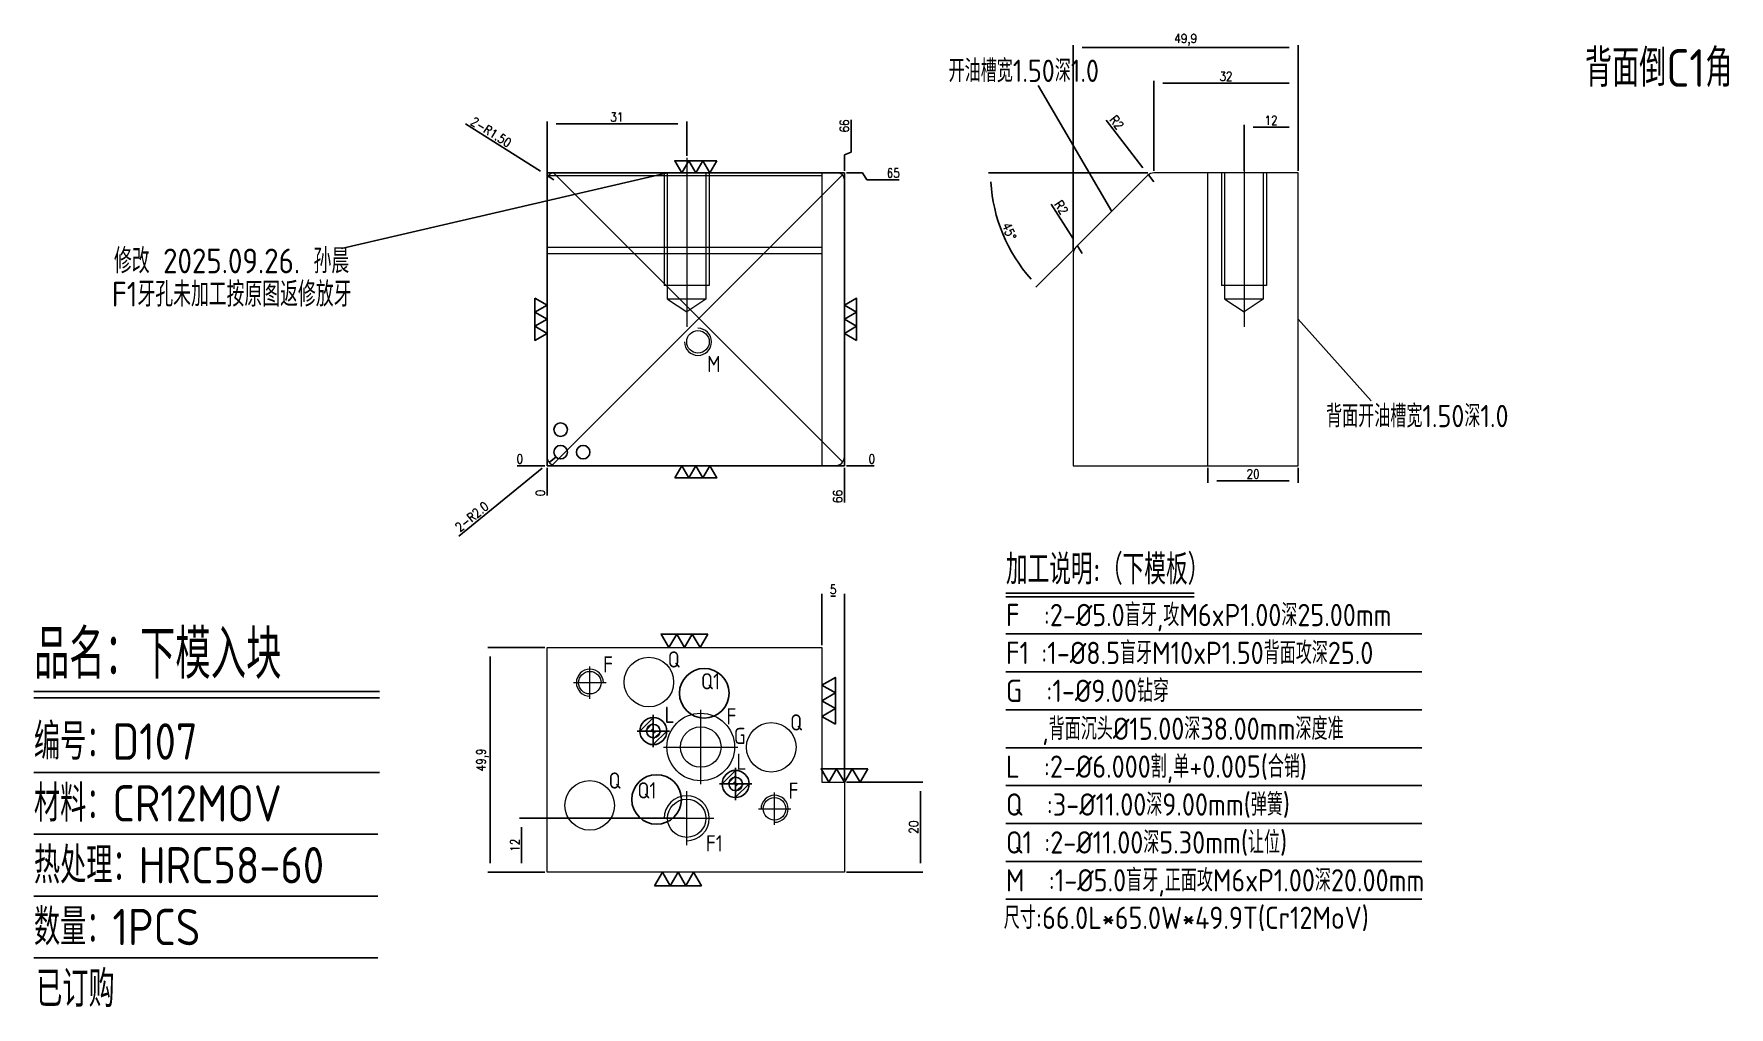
# Model space of a CAD drawing. Header units: millimetres. Extents: x 95847 to 96223, y -5202 to -4985.
import ezdxf
from ezdxf.enums import TextEntityAlignment as Align

# ---------------------------------------------------------------- set-up
doc = ezdxf.new("R2010")
doc.units = ezdxf.units.MM
for name, pattern in [('$TD_AUDIT_GENERATED_(575F8F)', [0]), ('CENTER', [0]), ('DASHED', [0]), ('HIDDEN', [0])]:
    doc.linetypes.add(name, pattern=pattern)
for name, color, linetype in [('DIE_P', 2, 'Continuous'), ('DIE_P_O', 1, '$TD_AUDIT_GENERATED_(575F8F)'), ('DIM', 4, 'Continuous'), ('PRESS', 3, 'Continuous'), ('TEXT', 4, 'Continuous')]:
    doc.layers.add(name, color=color, linetype=linetype)
doc.styles.add('gbenor', font='gbenor.shx', dxfattribs={"bigfont": 'gbcbig.shx'})
doc.styles.get("Standard").update_dxf_attribs({"font": 'txt.shx', "width": 0.85, "bigfont": 'ctxt.shx'})
doc.dimstyles.new('T-2-WX', dxfattribs={"dimtxt": 2, "dimasz": 2, "dimexe": 0.5, "dimexo": 0.5, "dimgap": 0.5, "dimtad": 1, "dimtxsty": 'Standard', "dimblk": 'OPEN30', "dimcen": 0, "dimazin": 3, "dimtfac": 1, "dimtmove": 0, "dimatfit": 3, "dimldrblk": 'OPEN30', "dimlwd": -1, "dimlwe": -1})

# ---------------------------------------------------------------- blocks, each defined once
blk = doc.blocks.new('*D7580')
at = {"layer": 'Defpoints', "color": 0}
for p in [(95960.67, -5081.35), (96026.67, -5081.35), (96031.67, -5081.35)]:
    blk.add_point(p, dxfattribs=at)
at = {"layer": 'DIM', "color": 0}
blk.add_line((96027.17, -5081.35), (96033.3, -5081.35), dxfattribs=at)
at = {"layer": 'DIM', "color": 0, "insert": (96032.74, -5079.85), "char_height": 2, "attachment_point": 5}
blk.add_mtext('0', dxfattribs=at)
blk = doc.blocks.new('_Open30')
blk = doc.blocks.new('*D7581')
at = {"layer": 'Defpoints', "color": 0}
for p in [(96026.67, -5016.35), (96035.69, -5017.85), (95960.67, -5081.35)]:
    blk.add_point(p, dxfattribs=at)
at = {"layer": 'DIM', "color": 0}
for p, q in [((96027.17, -5016.35), (96030.67, -5016.35)), ((96030.67, -5016.35), (96031.69, -5017.85)), ((96031.69, -5017.85), (96038.86, -5017.85))]:
    blk.add_line(p, q, dxfattribs=at)
at = {"layer": 'DIM', "color": 0, "insert": (96037.52, -5016.35), "char_height": 2, "attachment_point": 5}
blk.add_mtext('65', dxfattribs=at)
blk = doc.blocks.new('*D7582')
at = {"layer": 'Defpoints', "color": 0}
for p in [(95955.67, -5081.35), (95960.67, -5081.35), (95960.67, -5081.35)]:
    blk.add_point(p, dxfattribs=at)
at = {"layer": 'DIM', "color": 0}
blk.add_line((95960.17, -5081.35), (95954.04, -5081.35), dxfattribs=at)
at = {"layer": 'DIM', "color": 0, "insert": (95954.6, -5079.85), "char_height": 2, "attachment_point": 5}
blk.add_mtext('0', dxfattribs=at)
blk = doc.blocks.new('*D7583')
at = {"layer": 'Defpoints', "color": 0}
for p in [(95960.67, -5081.35), (96026.67, -5081.35), (96026.67, -5086.35)]:
    blk.add_point(p, dxfattribs=at)
at = {"layer": 'DIM', "color": 0}
for p, q in [((96026.67, -5081.85), (96026.67, -5085.35)), ((96026.67, -5085.35), (96026.67, -5082.35)), ((96026.67, -5082.35), (96026.67, -5089.52))]:
    blk.add_line(p, q, dxfattribs=at)
at = {"layer": 'DIM', "color": 0, "insert": (96025.17, -5088.18), "char_height": 2, "attachment_point": 5, "rotation": 90}
blk.add_mtext('66', dxfattribs=at)
blk = doc.blocks.new('*D7584')
at = {"layer": 'Defpoints', "color": 0}
for p in [(95960.67, -5081.35), (95960.67, -5081.35), (95960.67, -5086.35)]:
    blk.add_point(p, dxfattribs=at)
at = {"layer": 'DIM', "color": 0}
blk.add_line((95960.67, -5081.85), (95960.67, -5087.98), dxfattribs=at)
at = {"layer": 'DIM', "color": 0, "insert": (95959.17, -5087.42), "char_height": 2, "attachment_point": 5, "rotation": 90}
blk.add_mtext('0', dxfattribs=at)
blk = doc.blocks.new('*D7585')
at = {"layer": 'Defpoints', "color": 0}
for p in [(96028.17, -5007.76), (96026.67, -5016.35), (95960.67, -5081.35)]:
    blk.add_point(p, dxfattribs=at)
at = {"layer": 'DIM', "color": 0}
for p, q in [((96028.17, -5011.76), (96028.17, -5004.59)), ((96026.67, -5012.35), (96028.17, -5011.76)), ((96026.67, -5015.85), (96026.67, -5012.35))]:
    blk.add_line(p, q, dxfattribs=at)
at = {"layer": 'DIM', "color": 0, "insert": (96026.67, -5005.92), "char_height": 2, "attachment_point": 5, "rotation": 90}
blk.add_mtext('66', dxfattribs=at)
blk = doc.blocks.new('*D7586')
at = {"layer": 'Defpoints', "color": 0}
for p in [(95991.67, -5005.43), (95991.67, -5013.02), (95960.67, -5017.85)]:
    blk.add_point(p, dxfattribs=at)
at = {"layer": 'DIM', "color": 0}
for p, q in [((95960.67, -5017.35), (95960.67, -5004.93)), ((95991.67, -5012.52), (95991.67, -5004.93)), ((95962.67, -5005.43), (95989.67, -5005.43))]:
    blk.add_line(p, q, dxfattribs=at)
at = {"layer": 'DIM', "color": 0, "insert": (95976.17, -5003.93), "char_height": 2, "attachment_point": 5}
blk.add_mtext('31', dxfattribs=at)
blk = doc.blocks.new('*D7587')
at = {"layer": 'Defpoints', "color": 0}
for p in [(96127.39, -5006.16), (96115.39, -5016.35), (96127.39, -5016.35)]:
    blk.add_point(p, dxfattribs=at)
at = {"layer": 'DIM', "color": 0}
for p, q in [((96115.39, -5015.85), (96115.39, -5005.66)), ((96117.39, -5006.16), (96125.39, -5006.16)), ((96127.39, -5015.85), (96127.39, -5005.66))]:
    blk.add_line(p, q, dxfattribs=at)
at = {"layer": 'DIM', "color": 0, "insert": (96121.39, -5004.66), "char_height": 2, "attachment_point": 5}
blk.add_mtext('12', dxfattribs=at)
blk = doc.blocks.new('*D7588')
at = {"layer": 'Defpoints', "color": 0}
for p in [(96127.39, -4996.4), (96095.39, -5016.35), (96127.39, -5016.35)]:
    blk.add_point(p, dxfattribs=at)
at = {"layer": 'DIM', "color": 0}
for p, q in [((96095.39, -5015.85), (96095.39, -4995.9)), ((96097.39, -4996.4), (96125.39, -4996.4)), ((96127.39, -5015.85), (96127.39, -4995.9))]:
    blk.add_line(p, q, dxfattribs=at)
at = {"layer": 'DIM', "color": 0, "insert": (96111.39, -4994.9), "char_height": 2, "attachment_point": 5}
blk.add_mtext('32', dxfattribs=at)
blk = doc.blocks.new('*D7589')
at = {"layer": 'Defpoints', "color": 0}
for p in [(96095.39, -5016.35), (96127.39, -5016.35), (96093.97, -5016.93), (96060.35, -5025.52), (96078.07, -5032.83)]:
    blk.add_point(p, dxfattribs=at)
at = {"layer": 'DIM', "color": 0}
for p, q in [((96094.06, -5016.35), (96058.64, -5016.35)), ((96077.72, -5033.19), (96069.16, -5041.75))]:
    blk.add_line(p, q, dxfattribs=at)
blk.add_arc((96094.56, -5016.35), 35.42, 183.2358, 221.7642, dxfattribs=at)
at = {"layer": 'DIM', "color": 0, "insert": (96063.26, -5029.31), "char_height": 2, "attachment_point": 5, "rotation": 292.5}
blk.add_mtext('45%%d', dxfattribs=at)
blk = doc.blocks.new('*D7590')
at = {"layer": 'Defpoints', "color": 0}
for p in [(96078.42, -5032.56), (96079.49, -5034.25)]:
    blk.add_point(p, dxfattribs=at)
at = {"layer": 'DIM', "color": 0}
for p, q in [((96077.35, -5030.87), (96072.55, -5023.26)), ((96079.49, -5034.25), (96078.42, -5032.56))]:
    blk.add_line(p, q, dxfattribs=at)
at = {"layer": 'DIM', "color": 0, "insert": (96074.82, -5024.05), "char_height": 2, "attachment_point": 5, "rotation": 302.265}
blk.add_mtext('R2', dxfattribs=at)
blk = doc.blocks.new('*D7591')
at = {"layer": 'Defpoints', "color": 0}
for p in [(96094.17, -5016.76), (96095.39, -5018.35)]:
    blk.add_point(p, dxfattribs=at)
at = {"layer": 'DIM', "color": 0}
for p, q in [((96092.94, -5015.18), (96084.79, -5004.6)), ((96095.39, -5018.35), (96094.17, -5016.76))]:
    blk.add_line(p, q, dxfattribs=at)
at = {"layer": 'DIM', "color": 0, "insert": (96087.12, -5005.17), "char_height": 2, "attachment_point": 5, "rotation": 307.6302}
blk.add_mtext('R2', dxfattribs=at)
blk = doc.blocks.new('*D7592')
at = {"layer": 'Defpoints', "color": 0}
for p in [(96107.39, -5081.35), (96127.39, -5081.35), (96127.39, -5084.69)]:
    blk.add_point(p, dxfattribs=at)
at = {"layer": 'DIM', "color": 0}
for p, q in [((96107.39, -5081.85), (96107.39, -5085.19)), ((96127.39, -5081.85), (96127.39, -5085.19)), ((96109.39, -5084.69), (96125.39, -5084.69))]:
    blk.add_line(p, q, dxfattribs=at)
at = {"layer": 'DIM', "color": 0, "insert": (96117.39, -5083.19), "char_height": 2, "attachment_point": 5}
blk.add_mtext('20', dxfattribs=at)
blk = doc.blocks.new('HENXIAO0')
at = {"color": 230}
for p, q in [((-0.6, 0), (0.6, 0)), ((-0.5, -0.003), (0, 0.497)), ((-0.3, 0), (0, 0.3)), ((-0.1, 0), (0, 0.1)), ((0, 0.6), (0, -0.6)), ((0.5, 0.003), (0, -0.497)), ((0.1, 0), (0, -0.1)), ((0.3, 0), (0, -0.3))]:
    blk.add_line(p, q, dxfattribs=at)
for start, end in [(90, 180), (270, 0)]:
    blk.add_arc((0, 0), 0.5, start, end, dxfattribs=at)
blk = doc.blocks.new('*D7593')
at = {"layer": 'Defpoints', "color": 0}
for p in [(95960.67, -5121.73), (95948.02, -5171.63), (95960.67, -5171.63)]:
    blk.add_point(p, dxfattribs=at)
at = {"layer": 'DIM', "color": 0}
for p, q in [((95960.17, -5121.73), (95947.52, -5121.73)), ((95948.02, -5123.73), (95948.02, -5169.63)), ((95960.17, -5171.63), (95947.52, -5171.63))]:
    blk.add_line(p, q, dxfattribs=at)
at = {"layer": 'DIM', "color": 0, "insert": (95946.33, -5146.68), "char_height": 2, "attachment_point": 5, "rotation": 90}
blk.add_mtext('49,9', dxfattribs=at)
blk = doc.blocks.new('*D7594')
at = {"layer": 'Defpoints', "color": 0}
for p in [(96026.67, -5151.63), (96026.67, -5171.63), (96043.55, -5171.63)]:
    blk.add_point(p, dxfattribs=at)
at = {"layer": 'DIM', "color": 0}
for p, q in [((96027.17, -5151.63), (96044.05, -5151.63)), ((96043.55, -5153.63), (96043.55, -5169.63)), ((96027.17, -5171.63), (96044.05, -5171.63))]:
    blk.add_line(p, q, dxfattribs=at)
at = {"layer": 'DIM', "color": 0, "insert": (96042.05, -5161.63), "char_height": 2, "attachment_point": 5, "rotation": 90}
blk.add_mtext('20', dxfattribs=at)
blk = doc.blocks.new('*D7595')
at = {"layer": 'Defpoints', "color": 0}
for p in [(96021.67, -5110.34), (96021.67, -5121.73), (96026.67, -5151.63)]:
    blk.add_point(p, dxfattribs=at)
at = {"layer": 'DIM', "color": 0}
for p, q in [((96021.67, -5121.23), (96021.67, -5109.84)), ((96024.67, -5110.34), (96023.67, -5110.34)), ((96026.67, -5151.13), (96026.67, -5109.84))]:
    blk.add_line(p, q, dxfattribs=at)
at = {"layer": 'DIM', "color": 0, "insert": (96024.17, -5108.84), "char_height": 2, "attachment_point": 5}
blk.add_mtext('5', dxfattribs=at)
blk = doc.blocks.new('*D7596')
at = {"layer": 'Defpoints', "color": 0}
for p in [(95991.67, -5159.63), (95955.02, -5171.63), (95960.67, -5171.63)]:
    blk.add_point(p, dxfattribs=at)
at = {"layer": 'DIM', "color": 0}
for p, q in [((95991.17, -5159.63), (95954.52, -5159.63)), ((95955.02, -5161.63), (95955.02, -5169.63)), ((95960.17, -5171.63), (95954.52, -5171.63))]:
    blk.add_line(p, q, dxfattribs=at)
at = {"layer": 'DIM', "color": 0, "insert": (95953.52, -5165.63), "char_height": 2, "attachment_point": 5, "rotation": 90}
blk.add_mtext('12', dxfattribs=at)
blk = doc.blocks.new('*D7597')
at = {"layer": 'Defpoints', "color": 0}
for p in [(95960.9, -5017.05), (95962.17, -5017.85)]:
    blk.add_point(p, dxfattribs=at)
at = {"layer": 'DIM', "color": 0}
for p, q in [((95959.21, -5015.98), (95942.54, -5005.45)), ((95962.17, -5017.85), (95960.9, -5017.05))]:
    blk.add_line(p, q, dxfattribs=at)
at = {"layer": 'DIM', "color": 0, "insert": (95948.25, -5007.28), "char_height": 2, "attachment_point": 5, "rotation": 327.7212}
blk.add_mtext('2-R1.50', dxfattribs=at)
blk = doc.blocks.new('*D7598')
at = {"layer": 'Defpoints', "color": 0}
for p in [(95962.67, -5079.35), (95961.12, -5080.61)]:
    blk.add_point(p, dxfattribs=at)
at = {"layer": 'DIM', "color": 0}
for p, q in [((95962.67, -5079.35), (95961.12, -5080.61)), ((95959.57, -5081.88), (95941.05, -5096.99))]:
    blk.add_line(p, q, dxfattribs=at)
at = {"layer": 'DIM', "color": 0, "insert": (95943.97, -5092.67), "char_height": 2, "attachment_point": 5, "rotation": 39.2157}
blk.add_mtext('2-R2.0', dxfattribs=at)
blk = doc.blocks.new('*D7599')
at = {"layer": 'Defpoints', "color": 0}
for p in [(96127.39, -4988.48), (96127.39, -5016.35), (96077.49, -5034.25)]:
    blk.add_point(p, dxfattribs=at)
at = {"layer": 'DIM', "color": 0}
for p, q in [((96077.49, -5033.75), (96077.49, -4987.98)), ((96079.49, -4988.48), (96125.39, -4988.48)), ((96127.39, -5015.85), (96127.39, -4987.98))]:
    blk.add_line(p, q, dxfattribs=at)
at = {"layer": 'DIM', "color": 0, "insert": (96102.44, -4986.79), "char_height": 2, "attachment_point": 5}
blk.add_mtext('49,9', dxfattribs=at)

msp = doc.modelspace()

# ---------------------------------------------------------------- linework, layer by layer
at = {"layer": 'DIE_P', "color": 6}
msp.add_line((95987.421, -5016.349), (95915.037, -5033.144), dxfattribs=at)
at = {"layer": 'DIE_P', "linetype": 'HIDDEN'}
for p, q in [((96026.288, -5080.526), (95962.111, -5016.35)), ((95961.848, -5081.172), (96026.085, -5016.935))]:
    msp.add_line(p, q, dxfattribs=at)
at = {"layer": 'DIE_P', "color": 4, "linetype": 'DASHED', "lineweight": 15}
for p, q in [((95986.671, -5016.349), (95986.671, -5041.349)), ((95987.421, -5044.349), (95987.421, -5016.349)), ((95995.921, -5016.349), (95995.921, -5044.349)), ((95996.671, -5016.349), (95996.671, -5041.349)), ((96110.387, -5016.347), (96110.387, -5041.347)), ((96111.137, -5044.347), (96111.137, -5016.347)), ((96119.637, -5016.347), (96119.637, -5044.347)), ((96120.387, -5016.347), (96120.387, -5041.347)), ((95996.671, -5041.349), (95986.671, -5041.349)), ((96120.387, -5041.347), (96110.387, -5041.347)), ((95995.921, -5044.349), (95987.421, -5044.349)), ((95995.921, -5044.349), (95991.671, -5047.216)), ((96119.637, -5044.347), (96111.137, -5044.347)), ((96119.637, -5044.347), (96115.387, -5047.214))]:
    msp.add_line(p, q, dxfattribs=at)
at = {"layer": 'DIE_P', "color": 4, "linetype": 'CENTER', "lineweight": 15}
for p, q in [((95991.671, -5013.016), (95991.671, -5050.549)), ((96115.387, -5013.014), (96115.387, -5050.547)), ((95994.784, -5152.066), (95994.784, -5135.566)), ((95986.534, -5143.816), (96003.034, -5143.816)), ((95991.671, -5165.633), (95991.671, -5153.633)), ((95985.671, -5159.633), (95997.671, -5159.633))]:
    msp.add_line(p, q, dxfattribs=at)
at = {"layer": 'DIE_P', "lineweight": 15}
for p, q in [((96021.671, -5016.349), (96021.671, -5081.349)), ((96107.387, -5081.349), (96107.387, -5016.349))]:
    msp.add_line(p, q, dxfattribs=at)
at = {"layer": 'DIE_P', "linetype": 'Continuous', "lineweight": 15}
for p, q in [((95960.982, -5016.935, 0), (96021.671, -5016.935, 0)), ((95960.671, -5032.834, 0), (96021.671, -5032.834, 0)), ((95960.671, -5034.248, 0), (96021.671, -5034.248, 0))]:
    msp.add_line(p, q, dxfattribs=at)
at = {"layer": 'DIE_P', "color": 4, "linetype": 'Continuous', "lineweight": 15}
for p, q in [((95987.421, -5044.349), (95991.671, -5047.216)), ((96111.137, -5044.347), (96115.387, -5047.214)), ((95970.171, -5133.133), (95970.171, -5125.933)), ((95973.771, -5129.533), (95966.571, -5129.533)), ((96011.171, -5161.133), (96011.171, -5153.933)), ((96007.571, -5157.533), (96014.771, -5157.533))]:
    msp.add_line(p, q, dxfattribs=at)
at = {"layer": 'DIE_P', "linetype": 'Continuous', "lineweight": 15}
msp.add_lwpolyline([(95960.671, -5017.849), (95960.671, -5079.349, 0.4142136), (95962.671, -5081.349), (96024.671, -5081.349, 0.4142136), (96026.671, -5079.349), (96026.671, -5017.849, 0.4142136), (96025.171, -5016.349), (95962.171, -5016.349, 0.4142136)], format="xyb", close=True, dxfattribs=at)
at = {"layer": 'DIE_P', "color": 2, "linetype": 'Continuous', "lineweight": 15}
msp.add_lwpolyline([(96077.487, -5081.349), (96127.387, -5081.349), (96127.387, -5016.349), (96095.386, -5016.349, 0.1989124), (96093.972, -5016.935), (96078.073, -5032.834, 0.1989124), (96077.487, -5034.248)], format="xyb", close=True, dxfattribs=at)
msp.add_lwpolyline([(96026.671, -5151.633), (96026.671, -5171.633), (95960.671, -5171.633), (95960.671, -5121.733), (96021.671, -5121.733), (96021.671, -5151.633)], close=True, dxfattribs=at)
at = {"layer": 'DIE_P', "linetype": 'Continuous', "lineweight": 15}
msp.add_circle((95994.171, -5053.849), 2.5, dxfattribs=at)
at = {"layer": 'DIE_P', "color": 52, "linetype": 'Continuous', "lineweight": 15}
for centre in [(95983.267, -5129.404), (96010.432, -5143.884), (95970.129, -5156.789)]:
    msp.add_circle(centre, 5.5, dxfattribs=at)
at = {"layer": 'DIE_P', "color": 4, "linetype": 'Continuous', "lineweight": 15}
for centre in [(95970.171, -5129.533), (96011.171, -5157.533)]:
    msp.add_circle(centre, 2.5, dxfattribs=at)
at = {"layer": 'DIE_P', "color": 3, "linetype": 'Continuous'}
for centre in [(95995.564, -5131.878), (95984.983, -5155.466)]:
    msp.add_circle(centre, 5.5, dxfattribs=at)
at = {"layer": 'DIE_P', "color": 2, "linetype": 'HIDDEN', "lineweight": 15}
msp.add_circle((95994.784, -5143.816), 7.5, dxfattribs=at)
at = {"layer": 'DIE_P', "color": 1}
for centre in [(95984.251, -5140.285), (96002.516, -5152.006)]:
    msp.add_circle(centre, 3, dxfattribs=at)
at = {"layer": 'DIE_P', "color": 2, "linetype": 'Continuous', "lineweight": 15}
msp.add_circle((95994.784, -5143.816), 4.5, dxfattribs=at)
at = {"layer": 'DIE_P', "linetype": 'HIDDEN', "lineweight": 15}
msp.add_circle((95991.671, -5159.633), 4.25, dxfattribs=at)
at = {"layer": 'DIE_P', "linetype": 'Continuous', "lineweight": 15}
msp.add_arc((95994.171, -5053.849), 3, 180, 90, dxfattribs=at)
at = {"layer": 'DIE_P', "color": 4, "linetype": 'Continuous', "lineweight": 15}
for centre, start, end in [((95970.171, -5129.533), 0, 270), ((96011.171, -5157.533), 270, 180)]:
    msp.add_arc(centre, 3, start, end, dxfattribs=at)
at = {"layer": 'DIE_P', "linetype": 'HIDDEN', "lineweight": 15}
msp.add_arc((95991.671, -5159.633), 5, 270, 180, dxfattribs=at)
at = {"layer": 'DIE_P_O', "color": 3}
for centre in [(95984.251, -5140.285), (96002.516, -5152.006)]:
    msp.add_circle(centre, 1.5, dxfattribs=at)
at = {"layer": 'DIM', "color": 4, "linetype": 'Continuous', "lineweight": 25}
for p, q in [((95846.746, -5131.497), (95923.432, -5131.497)), ((95846.746, -5132.91), (95923.432, -5132.91)), ((95846.746, -5149.466), (95923.432, -5149.466)), ((95846.746, -5163.196), (95923.099, -5163.196)), ((95846.746, -5176.925), (95923.099, -5176.925)), ((95846.746, -5190.655), (95923.099, -5190.655))]:
    msp.add_line(p, q, dxfattribs=at)
at = {"layer": 'PRESS', "color": 8, "linetype": 'HIDDEN'}
msp.add_lwpolyline([(95960.671, -5081.349), (95960.671, -5016.349), (96026.671, -5016.349), (96026.671, -5081.349)], close=True, dxfattribs=at)
at = {"layer": 'PRESS', "color": 4}
for points in [[(95998.347, -5013.649), (95996.789, -5016.349), (95995.23, -5013.649), (95993.671, -5016.349), (95992.112, -5013.649), (95990.553, -5016.349), (95988.994, -5013.649), (95998.347, -5013.649)], [(95957.971, -5044.172), (95960.671, -5045.731), (95957.971, -5047.29), (95960.671, -5048.849), (95957.971, -5050.408), (95960.671, -5051.967), (95957.971, -5053.525), (95957.971, -5044.172)], [(96029.371, -5053.525), (96026.671, -5051.967), (96029.371, -5050.408), (96026.671, -5048.849), (96029.371, -5047.29), (96026.671, -5045.731), (96029.371, -5044.172), (96029.371, -5053.525)], [(95988.994, -5084.049), (95990.553, -5081.349), (95992.112, -5084.049), (95993.671, -5081.349), (95995.23, -5084.049), (95996.789, -5081.349), (95998.347, -5084.049), (95988.994, -5084.049)]]:
    msp.add_lwpolyline(points, close=True, dxfattribs=at)
at = {"layer": 'TEXT'}
for p, q in [((96086.022, -5024.884), (96069.7, -4996.917)), ((96127.387, -5048.849), (96143.639, -5066.987))]:
    msp.add_line(p, q, dxfattribs=at)
at = {"layer": 'TEXT', "color": 3}
for p, q in [((96062.532, -5109.634), (96104.35, -5109.634)), ((96062.532, -5110.501), (96104.35, -5110.501)), ((96062.532, -5118.718), (96154.894, -5118.718)), ((96062.532, -5127.133), (96154.894, -5127.133)), ((96062.532, -5135.548), (96154.894, -5135.548)), ((96062.532, -5143.963), (96154.894, -5143.963)), ((96062.532, -5152.378), (96154.894, -5152.378)), ((96062.532, -5160.793), (96154.894, -5160.793)), ((96062.532, -5169.208), (96154.894, -5169.208)), ((96062.532, -5177.623), (96154.894, -5177.623))]:
    msp.add_line(p, q, dxfattribs=at)
at = {"layer": 'TEXT', "color": 4}
for points in [[(95996.367, -5118.733), (95994.635, -5121.733), (95992.903, -5118.733), (95991.171, -5121.733), (95989.439, -5118.733), (95987.707, -5121.733), (95985.975, -5118.733), (95996.367, -5118.733)], [(96024.671, -5138.745), (96021.671, -5137.013), (96024.671, -5135.281), (96021.671, -5133.549), (96024.671, -5131.817), (96021.671, -5130.085), (96024.671, -5128.353), (96024.671, -5138.745)], [(96031.88, -5148.633), (96030.148, -5151.633), (96028.416, -5148.633), (96026.684, -5151.633), (96024.952, -5148.633), (96023.22, -5151.633), (96021.488, -5148.633), (96031.88, -5148.633)], [(95984.545, -5174.633), (95986.278, -5171.633), (95988.01, -5174.633), (95989.742, -5171.633), (95991.474, -5174.633), (95993.206, -5171.633), (95994.938, -5174.633), (95984.545, -5174.633)]]:
    msp.add_lwpolyline(points, close=True, dxfattribs=at)
for centre in [(95963.671, -5073.349), (95963.671, -5078.349), (95968.671, -5078.349)]:
    msp.add_circle(centre, 1.5, dxfattribs=at)

# ---------------------------------------------------------------- block references
at = {"layer": 'DIE_P', "color": 1, "xscale": 6, "yscale": 6, "zscale": 6}
for p in [(95984.251, -5140.285), (96002.516, -5152.006)]:
    msp.add_blockref('HENXIAO0', p, dxfattribs=at)

# ---------------------------------------------------------------- texts
at = {"layer": 'DIE_P', "color": 6, "style": 'gbenor'}
for s, p in [('修改 2025.09.26. 孙晨', (95890.634, -5035.61)), ('F1牙孔未加工按原图返修放牙', (95890.634, -5042.979))]:
    msp.add_text(s, height=5.5, dxfattribs=at).set_placement(p, align=Align.MIDDLE)
at = {"layer": 'DIM', "color": 3, "linetype": 'Continuous', "lineweight": 25, "style": 'gbenor'}
for s, height, p in [('品名：下模入块', 10.9028, (95846.746, -5128.67)), ('编号：D107', 8.0761, (95846.746, -5146.64)), ('材料：CR12MOV', 8.0761, (95846.746, -5160.369)), ('热处理：HRC58-60', 8.07613, (95846.746, -5174.099)), ('数量：1PCS', 8.0761, (95846.746, -5187.828)), ('已订购', 8.0761, (95847.237, -5201.558))]:
    msp.add_text(s, height=height, dxfattribs=at).set_placement(p)
at = {"layer": 'TEXT', "color": 4, "lineweight": 18, "style": 'gbenor'}
msp.add_text('背面倒C1角', height=8.3562, dxfattribs=at).set_placement((96191.085, -4997.226))
at = {"layer": 'TEXT', "color": 4, "style": 'gbenor'}
for s, height, p in [('开油槽宽1.50深1.0', 4.95, (96049.813, -4996.144)), ('背面开油槽宽1.50深1.0', 4.95, (96133.61, -5072.805)), ('加工说明:（下模板）', 6.6825, (96062.532, -5107.729)), ('F  :2-%%C5.0盲牙,攻M6xP1.00深25.00mm', 4.95, (96062.532, -5116.985)), ('F1 :1-%%C8.5盲牙M10xP1.50背面攻深25.0', 4.95, (96062.532, -5125.4)), ('G  :1-%%c9.00钻穿', 4.95, (96062.532, -5133.815)), ('Q  :3-%%C11.00深9.00mm(弹簧)', 4.95, (96062.532, -5159.06)), ('Q1 :2-%%C11.00深5.30mm(让位)', 4.95, (96062.532, -5167.475)), ('M  :1-%%C5.0盲牙,正面攻M6xP1.00深20.00mm', 4.95, (96062.532, -5175.89)), ('尺寸:66.0L*65.0W*49.9T(Cr12MoV)', 4.95, (96062.056, -5184.21))]:
    msp.add_text(s, height=height, dxfattribs=at).set_placement(p)
for s, p in [('M', (95997.693, -5058.75)), ('F', (95974.216, -5125.489)), ('Q', (95988.797, -5124.374)), ('Q1', (95996.933, -5129.218)), ('L', (95987.871, -5136.665)), ('F', (96001.586, -5137.014)), ('Q', (96015.961, -5138.355)), ('G', (96003.445, -5141.367)), ('L', (96003.841, -5147.061)), ('Q', (95975.659, -5151.259)), ('Q1', (95982.83, -5153.445)), ('F', (96015.375, -5153.509)), ('F1', (95997.791, -5165.21))]:
    msp.add_text(s, height=3.6, dxfattribs=at).set_placement(p, align=Align.MIDDLE_CENTER)
at = {"layer": 'TEXT', "color": 2, "style": 'gbenor'}
msp.add_text('   ,背面沉头%%C15.00深38.00mm深度准', height=4.95, dxfattribs=at).set_placement((96062.532, -5142.23))
at = {"layer": 'TEXT', "color": 1, "style": 'gbenor'}
msp.add_text('L  :2-%%c6.000割,单+0.005(合销)', height=4.95, dxfattribs=at).set_placement((96062.532, -5150.645))

# ---------------------------------------------------------------- dimensions: what is measured, and where the dimension line sits
at = {"layer": 'DIM', "color": 4}
for base, p1, p2, picture, middle in [((96127.387, -4988.48), (96077.487, -5034.248), (96127.387, -5016.349), '*D7599', (96102.437, -4986.79)), ((96127.387, -4996.403), (96095.386, -5016.349), (96127.387, -5016.349), '*D7588', (96111.386, -4994.903)), ((95991.671, -5005.434), (95960.671, -5017.849), (95991.671, -5013.016), '*D7586', (95976.171, -5003.934)), ((96127.387, -5006.16), (96115.387, -5016.349), (96127.387, -5016.349), '*D7587', (96121.387, -5004.66)), ((96127.387, -5084.688), (96107.387, -5081.349), (96127.387, -5081.349), '*D7592', (96117.387, -5083.188)), ((96021.671, -5110.343), (96026.671, -5151.633), (96021.671, -5121.733), '*D7595', (96024.171, -5108.843))]:
    dim = msp.add_linear_dim(base=base, p1=p1, p2=p2, dimstyle='T-2-WX', dxfattribs=at)
    dim.commit()
    dim.dimension.update_dxf_attribs({"geometry": picture, "text_midpoint": middle})
for center, mpoint, text, picture, middle in [((95962.171, -5017.849), (95960.903, -5017.048), '2-R1.50', '*D7597', (95947.445, -5008.547)), ((95962.671, -5079.349), (95961.121, -5080.613), '2-R2.0', '*D7598', (95944.92, -5093.834))]:
    dim = msp.add_radius_dim(center=center, mpoint=mpoint, text=text, dimstyle='T-2-WX', dxfattribs=at)
    dim.commit()
    dim.dimension.update_dxf_attribs({"geometry": picture, "text_midpoint": middle, "dimtype": 164})
for feature_location, offset, dtype, origin, picture, middle in [((96026.671, -5016.349), (1.5, 8.589), 1, (95960.671, -5081.349), '*D7585', (96026.671, -5005.924)), ((96026.671, -5016.349), (9.014, -1.5), 0, (95960.671, -5081.349), '*D7581', (96037.521, -5016.349)), ((95960.670848205, -5081.348884666), (-5, 0), 0, (95960.670848205, -5081.348884666), '*D7582', (95954.604181539, -5079.848884666)), ((96026.670889742, -5081.348884666), (5, 0), 0, (95960.670848205, -5081.348884666), '*D7580', (96032.737556409, -5079.848884666)), ((95960.670848205, -5081.348884666), (0, -5), 1, (95960.670848205, -5081.348884666), '*D7584', (95959.170848205, -5087.415551332)), ((96026.671, -5081.349), (0, -5), 1, (95960.671, -5081.349), '*D7583', (96025.171, -5088.185))]:
    dim = msp.add_ordinate_dim(feature_location=feature_location, offset=offset, dtype=dtype, origin=origin, dimstyle='T-2-WX', dxfattribs=at)
    dim.commit()
    dim.dimension.update_dxf_attribs({"geometry": picture, "text_midpoint": middle})
for center, mpoint, picture, middle in [((96095.386, -5018.349), (96094.165, -5016.765), '*D7591', (96085.933, -5006.087)), ((96079.487, -5034.248), (96078.419, -5032.557), '*D7590', (96073.552, -5024.848))]:
    dim = msp.add_radius_dim(center=center, mpoint=mpoint, dimstyle='T-2-WX', dxfattribs=at)
    dim.commit()
    dim.dimension.update_dxf_attribs({"geometry": picture, "text_midpoint": middle, "dimtype": 164})
dim = msp.add_angular_dim_2l(base=(96060.346, -5025.516), line1=((96093.972, -5016.935), (96078.073, -5032.834)), line2=((96127.387, -5016.349), (96095.386, -5016.349)), dimstyle='T-2-WX', dxfattribs=at)
dim.commit()
dim.dimension.update_dxf_attribs({"geometry": '*D7589', "text_midpoint": (96063.265, -5029.311)})
for base, p1, p2, picture, middle in [((95948.019, -5171.633), (95960.671, -5121.733), (95960.671, -5171.633), '*D7593', (95946.328, -5146.683)), ((96043.553, -5171.633), (96026.671, -5151.633), (96026.671, -5171.633), '*D7594', (96042.053, -5161.633)), ((95955.016, -5171.633), (95991.671, -5159.633), (95960.671, -5171.633), '*D7596', (95953.516, -5165.633))]:
    dim = msp.add_linear_dim(base=base, p1=p1, p2=p2, angle=90, dimstyle='T-2-WX', dxfattribs=at)
    dim.commit()
    dim.dimension.update_dxf_attribs({"geometry": picture, "text_midpoint": middle})

doc.saveas('drawing.dxf')
